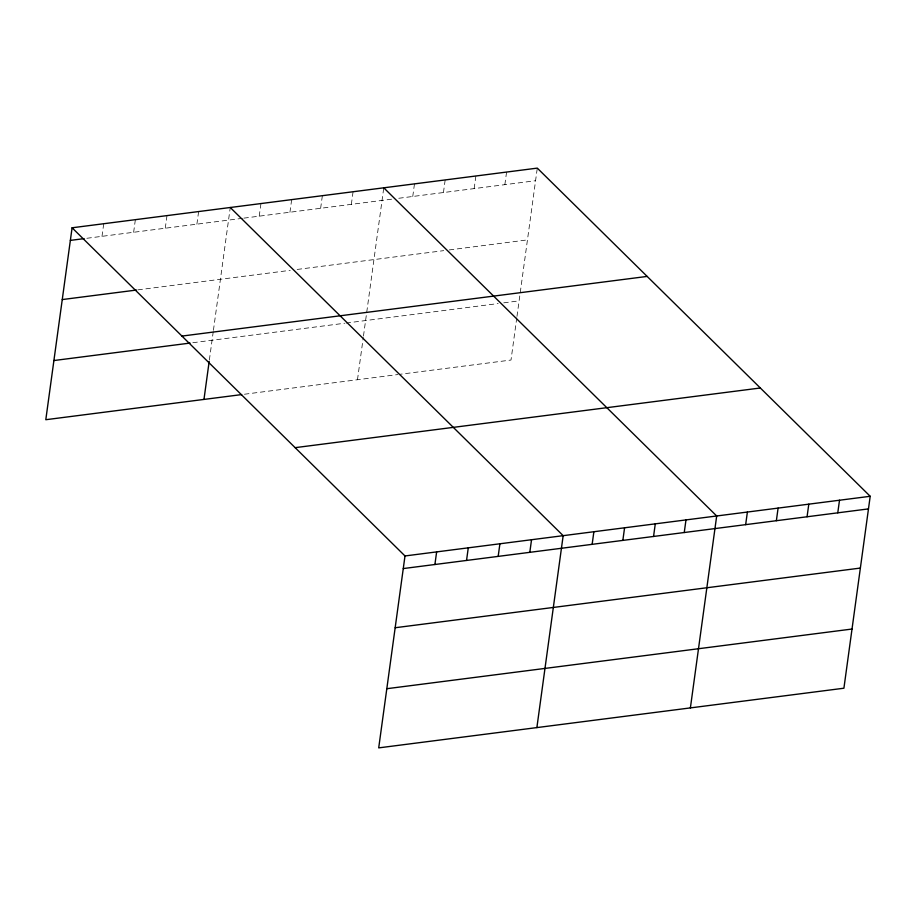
<?xml version="1.0" encoding="UTF-8"?>
<svg xmlns="http://www.w3.org/2000/svg" width="916" height="916" viewBox="0 0 916 916"><rect width="100%" height="100%" fill="white"/><g stroke="black" fill="none" stroke-linecap="round" stroke-linejoin="round"><path stroke-width="0.69" stroke-dasharray="4.58 3.44" d="M101.997 236.339L103.726 223.733M133.633 232.275L135.362 219.668M165.269 228.221L166.987 215.615M196.894 224.168L198.623 211.562M209.375 359.977L213.233 331.741M213.428 330.321L230.26 207.497M259.228 216.165L260.957 203.558M289.937 212.237L291.666 199.619M320.634 208.298L322.363 195.692M351.343 204.36L353.072 191.753M357.48 379.739L363.274 337.466M363.469 336.058L383.77 187.814M412.75 196.482L414.479 183.876M443.447 192.543L445.176 179.937M474.156 188.604L475.885 175.998M504.853 184.666L506.582 172.059M516.784 317.783L511.002 360.045L399.353 374.369M516.979 316.375L537.291 168.12M86.871 238.274L242.488 218.317M243.885 218.134L391.819 199.161M398.792 198.268L535.562 180.727M137.904 289.868L290.2 270.334M297.185 269.441L443.722 250.641M449.298 249.931L527.456 239.9M192.818 342.721L344.656 323.245M346.053 323.062L498.167 303.562M503.754 302.841L519.109 300.872M244.435 394.235L397.956 374.541"/><path stroke-width="1.37" d="M72.089 227.786L404.998 555.955L378.709 747.88L843.911 688.214L870.2 496.289L537.291 168.12L72.089 227.786L45.8 419.711L241.652 394.59M203.97 399.422L209.18 361.385M434.905 564.508L436.634 551.901M466.542 560.443L468.271 547.837M498.178 556.39L499.907 543.783M529.814 552.337L531.532 539.73M536.879 727.59L563.168 535.665L230.26 207.497M592.148 544.333L593.877 531.727M622.846 540.406L624.575 527.788M653.555 536.467L655.284 523.849M684.252 532.528L685.981 519.922M690.389 707.908L716.69 515.983L383.77 187.814M745.658 524.65L747.387 512.044M776.367 520.712L778.096 508.105M807.065 516.773L808.794 504.166M837.774 512.834L839.503 500.228M70.36 240.393L84.112 238.629M62.254 299.566L136.53 290.04M181.952 336.08L647.154 276.414M53.907 360.538L190.07 343.076M295.147 447.661L760.337 387.995M404.998 555.955L870.2 496.289M403.28 568.561L868.471 508.895M395.174 627.735L860.364 568.069M386.815 688.706L852.017 629.04"/></g></svg>
